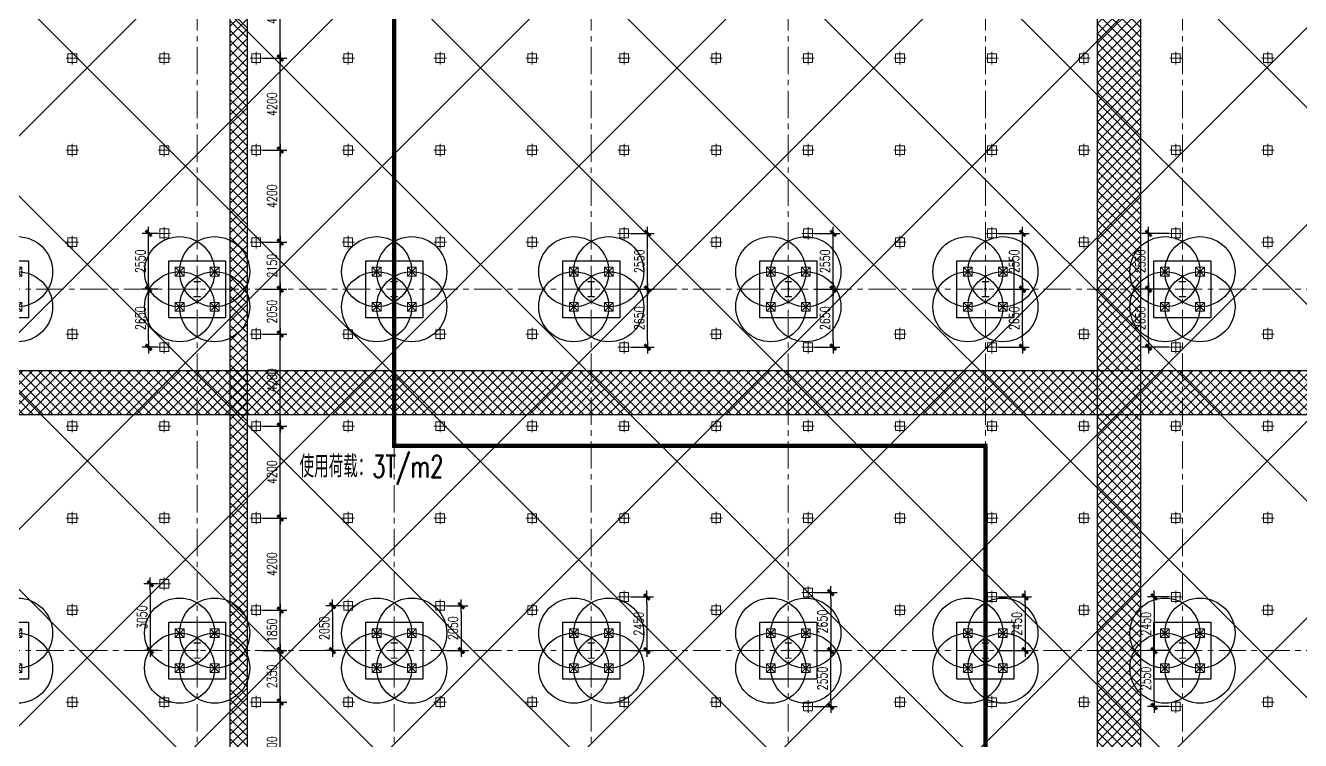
# Model space of a CAD drawing. Extents: x -1201378 to 2367219, y -619313 to 244905.
# Drawn here: x -472597 to -414367, y -35201 to -2558 of the extents above; entities that cross this region are included whole.
import ezdxf
from ezdxf.enums import TextEntityAlignment as Align

# ---------------------------------------------------------------- set-up
doc = ezdxf.new("R2010")
doc.units = 0
doc.header["$LTSCALE"] = 1000
doc.linetypes.add('CENTER', pattern=[2, 1.25, -0.25, 0.25, -0.25])
doc.linetypes.add('DASH', pattern=[0.35, 0.25, -0.1])
doc.layers.get('0').update_dxf_attribs({"linetype": 'CONTINUOUS'})
doc.layers.get('Defpoints').update_dxf_attribs({"linetype": 'CONTINUOUS'})
for name, color, linetype in [('Hatch-一般填充', 252, 'CONTINUOUS'), ('S-DIMZ', 115, 'CONTINUOUS'), ('S-DOTE1', 140, 'CENTER'), ('S-HATCH1-W', 252, 'CONTINUOUS'), ('S-HJD', 97, 'CONTINUOUS'), ('S-SGJ', 21, 'CONTINUOUS')]:
    doc.layers.add(name, color=color, linetype=linetype)
for name, color, linetype, lineweight in [('S-axis', 111, 'CONTINUOUS', 0), ('S-col', 2, 'CONTINUOUS', 0), ('S-dim', 81, 'CONTINUOUS', 0), ('S-dote', 5, 'CENTER', 0), ('S-zhuang', 1, 'CONTINUOUS', 0)]:
    doc.layers.add(name, color=color, linetype=linetype, lineweight=lineweight)
doc.styles.add('SS1', font='tj-romans1.shx', dxfattribs={"width": 0.7, "bigfont": 'tj-hztxt1.shx'})
doc.dimstyles.new('S-150-ARCHI', dxfattribs={"dimscale": 150, "dimtxt": 3, "dimasz": 2, "dimexe": 2, "dimexo": 2, "dimgap": 1, "dimtad": 1, "dimdec": 0, "dimzin": 0, "dimdsep": 46, "dimtxsty": 'SS1', "dimblk1": 'TT', "dimblk2": 'TT', "dimsah": 1, "dimcen": 1, "dimclrd": 256, "dimclre": 256, "dimclrt": 256, "dimadec": 0, "dimazin": 0, "dimtfac": 1, "dimtdec": 0, "dimtix": 1, "dimtmove": 2, "dimatfit": 0, "dimldrblk": 'TT', "dimfxl": 2, "dimtolj": 1, "dimtzin": 0, "dimarcsym": 0})

# ---------------------------------------------------------------- blocks, each defined once
blk = doc.blocks.new('2#轴网')
at = {"layer": 'S-dote'}
for p, q in [((-164758.5, -270787), (-164758.5, -175298.2)), ((-155758.5, -270787), (-155758.5, -175298.2)), ((-146758.5, -270787), (-146758.5, -175298.2)), ((-137758.5, -270787), (-137758.5, -175298.2)), ((-128758.5, -270787), (-128758.5, -175298.2)), ((-119758.5, -270787), (-119758.5, -175298.2)), ((-74854.3, -214598.2), (-251154.3, -214598.2)), ((-74854.3, -231098.2), (-251154.3, -231098.2))]:
    blk.add_line(p, q, dxfattribs=at)
blk = doc.blocks.new('nt66')
at = {"layer": 'S-col'}
blk.add_lwpolyline([(-195790, 766820), (-195490, 766820), (-195490, 766808), (-195636, 766808), (-195636, 766132), (-195490, 766132), (-195490, 766120), (-195790, 766120), (-195790, 766132), (-195644, 766132), (-195644, 766808), (-195790, 766808)], close=True, dxfattribs=at)
blk = doc.blocks.new('33333')
for p in [(-14214, -76900), (-5214, -76900), (3786, -76900), (12786, -76900), (21786, -76900), (30786, -76900), (-14214, -93400), (-5214, -93400), (3786, -93400), (12786, -93400), (21786, -93400), (30786, -93400)]:
    blk.add_blockref('nt66', p)
blk = doc.blocks.new('地坪桩')
at = {"layer": 'S-zhuang'}
for p, q in [((174146, 162514), (174146, 163080)), ((173863, 162797), (174429, 162797))]:
    blk.add_line(p, q, dxfattribs=at)
blk.add_lwpolyline([(173946, 162597), (173946, 162997), (174346, 162997), (174346, 162597)], close=True, dxfattribs=at)
blk = doc.blocks.new('S-ZHUANG-400')
at = {"layer": 'S-zhuang'}
for p, q in [((200, -200), (-200, 200)), ((-200, -200), (200, 200))]:
    blk.add_line(p, q, dxfattribs=at)
blk.add_lwpolyline([(-200, 200), (200, 200), (200, -200), (-200, -200)], close=True, dxfattribs=at)
blk = doc.blocks.new('CT4')
at = {"layer": 'Defpoints'}
for centre in [(-100831, -168442), (-99231, -168442), (-100831, -170042), (-99231, -170042)]:
    blk.add_circle(centre, 1600, dxfattribs=at)
at = {"layer": 'S-DOTE1', "ltscale": 0.25}
for p, q in [((-99971, -169242), (-100091, -169242)), ((-100031, -169182), (-100031, -169302))]:
    blk.add_line(p, q, dxfattribs=at)
at = {"layer": 'S-HATCH1-W'}
blk.add_lwpolyline([(-101331, -170542), (-101331, -167942), (-98731, -167942), (-98731, -170542)], close=True, dxfattribs=at)
at = {"layer": 'S-zhuang', "rotation": 90.00000000000001}
for p in [(-100831, -168442), (-99231, -168442), (-100831, -170042), (-99231, -170042)]:
    blk.add_blockref('S-ZHUANG-400', p, dxfattribs=at)
blk = doc.blocks.new('2#主楼桩')
at = {"layer": 'S-zhuang'}
for p in [(-973727, 154644), (-964727, 154644), (-955727, 154644), (-946727, 154644), (-937727, 154644), (-928727, 154644), (-919727, 154644), (-973727, 138144), (-964727, 138144), (-955727, 138144), (-946727, 138144), (-937727, 138144), (-928727, 138144), (-919727, 138144)]:
    blk.add_blockref('CT4', p, dxfattribs=at)
blk = doc.blocks.new('TT')
blk.add_line((-0.97, 0), (0.97, 0))
at = {"const_width": 0.45}
blk.add_lwpolyline([(-0.44, -0.44), (0.44, 0.44)], dxfattribs=at)
blk = doc.blocks.new('*D3187')
at = {"layer": 'Defpoints', "color": 0, "transparency": 16777216}
for p in [(-462058, -33448), (-460963, -33448), (-462058, -37648)]:
    blk.add_point(p, dxfattribs=at)
at = {"layer": 'S-DIMZ', "lineweight": -2, "transparency": 16777216}
for p, q in [((-461758, -33448), (-460663, -33448)), ((-460963, -37348), (-460963, -33748)), ((-461758, -37648), (-460663, -37648))]:
    blk.add_line(p, q, dxfattribs=at)
at = {"layer": 'S-DIMZ', "lineweight": -2, "transparency": 16777216, "xscale": 300, "yscale": 300, "zscale": 300}
for p, rotation in [((-460963, -33448), 90), ((-460963, -37648), 270)]:
    blk.add_blockref('TT', p, dxfattribs=dict(at, rotation=rotation))
at = {"layer": 'S-DIMZ', "transparency": 16777216, "insert": (-461338, -35548), "char_height": 450, "attachment_point": 5, "rotation": 90, "style": 'SS1'}
blk.add_mtext('\\A1;4200', dxfattribs=at)
blk = doc.blocks.new('*D3188')
at = {"layer": 'Defpoints', "color": 0, "transparency": 16777216}
for p in [(-462058, -31098), (-460963, -31098), (-462058, -33448)]:
    blk.add_point(p, dxfattribs=at)
at = {"layer": 'S-DIMZ', "lineweight": -2, "transparency": 16777216}
for p, q in [((-461758, -31098), (-460663, -31098)), ((-460963, -33148), (-460963, -31398)), ((-461758, -33448), (-460663, -33448))]:
    blk.add_line(p, q, dxfattribs=at)
at = {"layer": 'S-DIMZ', "lineweight": -2, "transparency": 16777216, "xscale": 300, "yscale": 300, "zscale": 300}
for p, rotation in [((-460963, -31098), 90), ((-460963, -33448), 270)]:
    blk.add_blockref('TT', p, dxfattribs=dict(at, rotation=rotation))
at = {"layer": 'S-DIMZ', "transparency": 16777216, "insert": (-461338, -32273), "char_height": 450, "attachment_point": 5, "rotation": 90, "style": 'SS1'}
blk.add_mtext('\\A1;2350', dxfattribs=at)
blk = doc.blocks.new('*D3189')
at = {"layer": 'Defpoints', "color": 0, "transparency": 16777216}
for p in [(-462058, -29248), (-460963, -29248), (-462058, -31098)]:
    blk.add_point(p, dxfattribs=at)
at = {"layer": 'S-DIMZ', "lineweight": -2, "transparency": 16777216}
for p, q in [((-461758, -29248), (-460663, -29248)), ((-460963, -30798), (-460963, -29548)), ((-461758, -31098), (-460663, -31098))]:
    blk.add_line(p, q, dxfattribs=at)
at = {"layer": 'S-DIMZ', "lineweight": -2, "transparency": 16777216, "xscale": 300, "yscale": 300, "zscale": 300}
for p, rotation in [((-460963, -29248), 90), ((-460963, -31098), 270)]:
    blk.add_blockref('TT', p, dxfattribs=dict(at, rotation=rotation))
at = {"layer": 'S-DIMZ', "transparency": 16777216, "insert": (-461338, -30173), "char_height": 450, "attachment_point": 5, "rotation": 90, "style": 'SS1'}
blk.add_mtext('\\A1;1850', dxfattribs=at)
blk = doc.blocks.new('*D3190')
at = {"layer": 'Defpoints', "color": 0, "transparency": 16777216}
for p in [(-462058, -25048), (-460963, -25048), (-462058, -29248)]:
    blk.add_point(p, dxfattribs=at)
at = {"layer": 'S-DIMZ', "lineweight": -2, "transparency": 16777216}
for p, q in [((-461758, -25048), (-460663, -25048)), ((-460963, -28948), (-460963, -25348)), ((-461758, -29248), (-460663, -29248))]:
    blk.add_line(p, q, dxfattribs=at)
at = {"layer": 'S-DIMZ', "lineweight": -2, "transparency": 16777216, "xscale": 300, "yscale": 300, "zscale": 300}
for p, rotation in [((-460963, -25048), 90), ((-460963, -29248), 270)]:
    blk.add_blockref('TT', p, dxfattribs=dict(at, rotation=rotation))
at = {"layer": 'S-DIMZ', "transparency": 16777216, "insert": (-461338, -27148), "char_height": 450, "attachment_point": 5, "rotation": 90, "style": 'SS1'}
blk.add_mtext('\\A1;4200', dxfattribs=at)
blk = doc.blocks.new('*D3191')
at = {"layer": 'Defpoints', "color": 0, "transparency": 16777216}
for p in [(-462058, -20848), (-460963, -20848), (-462058, -25048)]:
    blk.add_point(p, dxfattribs=at)
at = {"layer": 'S-DIMZ', "lineweight": -2, "transparency": 16777216}
for p, q in [((-461758, -20848), (-460663, -20848)), ((-460963, -24748), (-460963, -21148)), ((-461758, -25048), (-460663, -25048))]:
    blk.add_line(p, q, dxfattribs=at)
at = {"layer": 'S-DIMZ', "lineweight": -2, "transparency": 16777216, "xscale": 300, "yscale": 300, "zscale": 300}
for p, rotation in [((-460963, -20848), 90), ((-460963, -25048), 270)]:
    blk.add_blockref('TT', p, dxfattribs=dict(at, rotation=rotation))
at = {"layer": 'S-DIMZ', "transparency": 16777216, "insert": (-461338, -22948), "char_height": 450, "attachment_point": 5, "rotation": 90, "style": 'SS1'}
blk.add_mtext('\\A1;4200', dxfattribs=at)
blk = doc.blocks.new('*D3192')
at = {"layer": 'Defpoints', "color": 0, "transparency": 16777216}
for p in [(-462058, -16648), (-460963, -16648), (-462058, -20848)]:
    blk.add_point(p, dxfattribs=at)
at = {"layer": 'S-DIMZ', "lineweight": -2, "transparency": 16777216}
for p, q in [((-461758, -16648), (-460663, -16648)), ((-460963, -20548), (-460963, -16948)), ((-461758, -20848), (-460663, -20848))]:
    blk.add_line(p, q, dxfattribs=at)
at = {"layer": 'S-DIMZ', "lineweight": -2, "transparency": 16777216, "xscale": 300, "yscale": 300, "zscale": 300}
for p, rotation in [((-460963, -16648), 90), ((-460963, -20848), 270)]:
    blk.add_blockref('TT', p, dxfattribs=dict(at, rotation=rotation))
at = {"layer": 'S-DIMZ', "transparency": 16777216, "insert": (-461338, -18748), "char_height": 450, "attachment_point": 5, "rotation": 90, "style": 'SS1'}
blk.add_mtext('\\A1;4200', dxfattribs=at)
blk = doc.blocks.new('*D3193')
at = {"layer": 'Defpoints', "color": 0, "transparency": 16777216}
for p in [(-462058, -14598), (-460963, -14598), (-462058, -16648)]:
    blk.add_point(p, dxfattribs=at)
at = {"layer": 'S-DIMZ', "lineweight": -2, "transparency": 16777216}
for p, q in [((-461758, -14598), (-460663, -14598)), ((-460963, -16348), (-460963, -14898)), ((-461758, -16648), (-460663, -16648))]:
    blk.add_line(p, q, dxfattribs=at)
at = {"layer": 'S-DIMZ', "lineweight": -2, "transparency": 16777216, "xscale": 300, "yscale": 300, "zscale": 300}
for p, rotation in [((-460963, -14598), 90), ((-460963, -16648), 270)]:
    blk.add_blockref('TT', p, dxfattribs=dict(at, rotation=rotation))
at = {"layer": 'S-DIMZ', "transparency": 16777216, "insert": (-461338, -15623), "char_height": 450, "attachment_point": 5, "rotation": 90, "style": 'SS1'}
blk.add_mtext('\\A1;2050', dxfattribs=at)
blk = doc.blocks.new('*D3194')
at = {"layer": 'Defpoints', "color": 0, "transparency": 16777216}
for p in [(-462058, -12448), (-460963, -12448), (-462058, -14598)]:
    blk.add_point(p, dxfattribs=at)
at = {"layer": 'S-DIMZ', "lineweight": -2, "transparency": 16777216}
for p, q in [((-461758, -12448), (-460663, -12448)), ((-460963, -14298), (-460963, -12748)), ((-461758, -14598), (-460663, -14598))]:
    blk.add_line(p, q, dxfattribs=at)
at = {"layer": 'S-DIMZ', "lineweight": -2, "transparency": 16777216, "xscale": 300, "yscale": 300, "zscale": 300}
for p, rotation in [((-460963, -12448), 90), ((-460963, -14598), 270)]:
    blk.add_blockref('TT', p, dxfattribs=dict(at, rotation=rotation))
at = {"layer": 'S-DIMZ', "transparency": 16777216, "insert": (-461338, -13523), "char_height": 450, "attachment_point": 5, "rotation": 90, "style": 'SS1'}
blk.add_mtext('\\A1;2150', dxfattribs=at)
blk = doc.blocks.new('*D3195')
at = {"layer": 'Defpoints', "color": 0, "transparency": 16777216}
for p in [(-462058, -8248), (-460963, -8248), (-462058, -12448)]:
    blk.add_point(p, dxfattribs=at)
at = {"layer": 'S-DIMZ', "lineweight": -2, "transparency": 16777216}
for p, q in [((-461758, -8248), (-460663, -8248)), ((-460963, -12148), (-460963, -8548)), ((-461758, -12448), (-460663, -12448))]:
    blk.add_line(p, q, dxfattribs=at)
at = {"layer": 'S-DIMZ', "lineweight": -2, "transparency": 16777216, "xscale": 300, "yscale": 300, "zscale": 300}
for p, rotation in [((-460963, -8248), 90), ((-460963, -12448), 270)]:
    blk.add_blockref('TT', p, dxfattribs=dict(at, rotation=rotation))
at = {"layer": 'S-DIMZ', "transparency": 16777216, "insert": (-461338, -10348), "char_height": 450, "attachment_point": 5, "rotation": 90, "style": 'SS1'}
blk.add_mtext('\\A1;4200', dxfattribs=at)
blk = doc.blocks.new('*D3196')
at = {"layer": 'Defpoints', "color": 0, "transparency": 16777216}
for p in [(-462058, -4048), (-460963, -4048), (-462058, -8248)]:
    blk.add_point(p, dxfattribs=at)
at = {"layer": 'S-DIMZ', "lineweight": -2, "transparency": 16777216}
for p, q in [((-461758, -4048), (-460663, -4048)), ((-460963, -7948), (-460963, -4348)), ((-461758, -8248), (-460663, -8248))]:
    blk.add_line(p, q, dxfattribs=at)
at = {"layer": 'S-DIMZ', "lineweight": -2, "transparency": 16777216, "xscale": 300, "yscale": 300, "zscale": 300}
for p, rotation in [((-460963, -4048), 90), ((-460963, -8248), 270)]:
    blk.add_blockref('TT', p, dxfattribs=dict(at, rotation=rotation))
at = {"layer": 'S-DIMZ', "transparency": 16777216, "insert": (-461338, -6148), "char_height": 450, "attachment_point": 5, "rotation": 90, "style": 'SS1'}
blk.add_mtext('\\A1;4200', dxfattribs=at)
blk = doc.blocks.new('*D3197')
at = {"layer": 'Defpoints', "color": 0, "transparency": 16777216}
for p in [(-462058, 152), (-460963, 152), (-462058, -4048)]:
    blk.add_point(p, dxfattribs=at)
at = {"layer": 'S-DIMZ', "lineweight": -2, "transparency": 16777216}
for p, q in [((-461758, 152), (-460663, 152)), ((-460963, -3748), (-460963, -148)), ((-461758, -4048), (-460663, -4048))]:
    blk.add_line(p, q, dxfattribs=at)
at = {"layer": 'S-DIMZ', "lineweight": -2, "transparency": 16777216, "xscale": 300, "yscale": 300, "zscale": 300}
for p, rotation in [((-460963, 152), 90), ((-460963, -4048), 270)]:
    blk.add_blockref('TT', p, dxfattribs=dict(at, rotation=rotation))
at = {"layer": 'S-DIMZ', "transparency": 16777216, "insert": (-461338, -1948), "char_height": 450, "attachment_point": 5, "rotation": 90, "style": 'SS1'}
blk.add_mtext('\\A1;4200', dxfattribs=at)
blk = doc.blocks.new('*D3225')
at = {"layer": 'Defpoints', "color": 0, "transparency": 16777216}
for p in [(-436858, -31098), (-435824, -31098), (-436858, -33648)]:
    blk.add_point(p, dxfattribs=at)
at = {"layer": 'S-DIMZ', "lineweight": -2, "transparency": 16777216}
for p, q in [((-436558, -31098), (-435524, -31098)), ((-435824, -33348), (-435824, -31398)), ((-436558, -33648), (-435524, -33648))]:
    blk.add_line(p, q, dxfattribs=at)
at = {"layer": 'S-DIMZ', "lineweight": -2, "transparency": 16777216, "xscale": 300, "yscale": 300, "zscale": 300}
for p, rotation in [((-435824, -31098), 90), ((-435824, -33648), 270)]:
    blk.add_blockref('TT', p, dxfattribs=dict(at, rotation=rotation))
at = {"layer": 'S-DIMZ', "transparency": 16777216, "insert": (-436199, -32373), "char_height": 450, "attachment_point": 5, "rotation": 90, "style": 'SS1'}
blk.add_mtext('\\A1;2550', dxfattribs=at)
blk = doc.blocks.new('*D3226')
at = {"layer": 'Defpoints', "color": 0, "transparency": 16777216}
for p in [(-421053, -31098), (-420058, -31098), (-420058, -33648)]:
    blk.add_point(p, dxfattribs=at)
at = {"layer": 'S-DIMZ', "lineweight": -2, "transparency": 16777216}
for p, q in [((-420358, -31098), (-421353, -31098)), ((-421053, -33348), (-421053, -31398)), ((-420358, -33648), (-421353, -33648))]:
    blk.add_line(p, q, dxfattribs=at)
at = {"layer": 'S-DIMZ', "lineweight": -2, "transparency": 16777216, "xscale": 300, "yscale": 300, "zscale": 300}
for p, rotation in [((-421053, -31098), 90), ((-421053, -33648), 270)]:
    blk.add_blockref('TT', p, dxfattribs=dict(at, rotation=rotation))
at = {"layer": 'S-DIMZ', "transparency": 16777216, "insert": (-421428, -32373), "char_height": 450, "attachment_point": 5, "rotation": 90, "style": 'SS1'}
blk.add_mtext('\\A1;2550', dxfattribs=at)
blk = doc.blocks.new('*D3240')
at = {"layer": 'Defpoints', "color": 0, "transparency": 16777216}
for p in [(-466258, -28048), (-466897, -31098), (-466258, -31098)]:
    blk.add_point(p, dxfattribs=at)
at = {"layer": 'S-DIMZ', "lineweight": -2, "transparency": 16777216}
for p, q in [((-466558, -28048), (-467197, -28048)), ((-466897, -28348), (-466897, -30798)), ((-466558, -31098), (-467197, -31098))]:
    blk.add_line(p, q, dxfattribs=at)
at = {"layer": 'S-DIMZ', "lineweight": -2, "transparency": 16777216, "xscale": 300, "yscale": 300, "zscale": 300}
for p, rotation in [((-466897, -28048), 90), ((-466897, -31098), 270)]:
    blk.add_blockref('TT', p, dxfattribs=dict(at, rotation=rotation))
at = {"layer": 'S-DIMZ', "transparency": 16777216, "insert": (-467272, -29573), "char_height": 450, "attachment_point": 5, "rotation": 90, "style": 'SS1'}
blk.add_mtext('\\A1;3050', dxfattribs=at)
blk = doc.blocks.new('*D3241')
at = {"layer": 'Defpoints', "color": 0, "transparency": 16777216}
for p in [(-457858, -29048), (-458577, -31098), (-457858, -31098)]:
    blk.add_point(p, dxfattribs=at)
at = {"layer": 'S-DIMZ', "lineweight": -2, "transparency": 16777216}
for p, q in [((-458158, -29048), (-458877, -29048)), ((-458577, -29348), (-458577, -30798)), ((-458158, -31098), (-458877, -31098))]:
    blk.add_line(p, q, dxfattribs=at)
at = {"layer": 'S-DIMZ', "lineweight": -2, "transparency": 16777216, "xscale": 300, "yscale": 300, "zscale": 300}
for p, rotation in [((-458577, -29048), 90), ((-458577, -31098), 270)]:
    blk.add_blockref('TT', p, dxfattribs=dict(at, rotation=rotation))
at = {"layer": 'S-DIMZ', "transparency": 16777216, "insert": (-458952, -30073), "char_height": 450, "attachment_point": 5, "rotation": 90, "style": 'SS1'}
blk.add_mtext('\\A1;2050', dxfattribs=at)
blk = doc.blocks.new('*D3242')
at = {"layer": 'Defpoints', "color": 0, "transparency": 16777216}
for p in [(-453658, -29048), (-453658, -31098), (-452698, -31098)]:
    blk.add_point(p, dxfattribs=at)
at = {"layer": 'S-DIMZ', "lineweight": -2, "transparency": 16777216}
for p, q in [((-453358, -29048), (-452398, -29048)), ((-452698, -29348), (-452698, -30798)), ((-453358, -31098), (-452398, -31098))]:
    blk.add_line(p, q, dxfattribs=at)
at = {"layer": 'S-DIMZ', "lineweight": -2, "transparency": 16777216, "xscale": 300, "yscale": 300, "zscale": 300}
for p, rotation in [((-452698, -29048), 90), ((-452698, -31098), 270)]:
    blk.add_blockref('TT', p, dxfattribs=dict(at, rotation=rotation))
at = {"layer": 'S-DIMZ', "transparency": 16777216, "insert": (-453073, -30073), "char_height": 450, "attachment_point": 5, "rotation": 90, "style": 'SS1'}
blk.add_mtext('\\A1;2050', dxfattribs=at)
blk = doc.blocks.new('*D3243')
at = {"layer": 'Defpoints', "color": 0, "transparency": 16777216}
for p in [(-445258, -28648), (-445258, -31098), (-444219, -31098)]:
    blk.add_point(p, dxfattribs=at)
at = {"layer": 'S-DIMZ', "lineweight": -2, "transparency": 16777216}
for p, q in [((-444958, -28648), (-443919, -28648)), ((-444219, -28948), (-444219, -30798)), ((-444958, -31098), (-443919, -31098))]:
    blk.add_line(p, q, dxfattribs=at)
at = {"layer": 'S-DIMZ', "lineweight": -2, "transparency": 16777216, "xscale": 300, "yscale": 300, "zscale": 300}
for p, rotation in [((-444219, -28648), 90), ((-444219, -31098), 270)]:
    blk.add_blockref('TT', p, dxfattribs=dict(at, rotation=rotation))
at = {"layer": 'S-DIMZ', "transparency": 16777216, "insert": (-444594, -29873), "char_height": 450, "attachment_point": 5, "rotation": 90, "style": 'SS1'}
blk.add_mtext('\\A1;2450', dxfattribs=at)
blk = doc.blocks.new('*D3244')
at = {"layer": 'Defpoints', "color": 0, "transparency": 16777216}
for p in [(-436858, -28448), (-436858, -31098), (-435824, -31098)]:
    blk.add_point(p, dxfattribs=at)
at = {"layer": 'S-DIMZ', "lineweight": -2, "transparency": 16777216}
for p, q in [((-436558, -28448), (-435524, -28448)), ((-435824, -28748), (-435824, -30798)), ((-436558, -31098), (-435524, -31098))]:
    blk.add_line(p, q, dxfattribs=at)
at = {"layer": 'S-DIMZ', "lineweight": -2, "transparency": 16777216, "xscale": 300, "yscale": 300, "zscale": 300}
for p, rotation in [((-435824, -28448), 90), ((-435824, -31098), 270)]:
    blk.add_blockref('TT', p, dxfattribs=dict(at, rotation=rotation))
at = {"layer": 'S-DIMZ', "transparency": 16777216, "insert": (-436199, -29773), "char_height": 450, "attachment_point": 5, "rotation": 90, "style": 'SS1'}
blk.add_mtext('\\A1;2650', dxfattribs=at)
blk = doc.blocks.new('*D3245')
at = {"layer": 'Defpoints', "color": 0, "transparency": 16777216}
for p in [(-428458, -28648), (-428458, -31098), (-426946, -31098)]:
    blk.add_point(p, dxfattribs=at)
at = {"layer": 'S-DIMZ', "lineweight": -2, "transparency": 16777216}
for p, q in [((-428158, -28648), (-426646, -28648)), ((-426946, -28948), (-426946, -30798)), ((-428158, -31098), (-426646, -31098))]:
    blk.add_line(p, q, dxfattribs=at)
at = {"layer": 'S-DIMZ', "lineweight": -2, "transparency": 16777216, "xscale": 300, "yscale": 300, "zscale": 300}
for p, rotation in [((-426946, -28648), 90), ((-426946, -31098), 270)]:
    blk.add_blockref('TT', p, dxfattribs=dict(at, rotation=rotation))
at = {"layer": 'S-DIMZ', "transparency": 16777216, "insert": (-427321, -29873), "char_height": 450, "attachment_point": 5, "rotation": 90, "style": 'SS1'}
blk.add_mtext('\\A1;2450', dxfattribs=at)
blk = doc.blocks.new('*D3246')
at = {"layer": 'Defpoints', "color": 0, "transparency": 16777216}
for p in [(-420058, -28648), (-421053, -31098), (-420058, -31098)]:
    blk.add_point(p, dxfattribs=at)
at = {"layer": 'S-DIMZ', "lineweight": -2, "transparency": 16777216}
for p, q in [((-420358, -28648), (-421353, -28648)), ((-421053, -28948), (-421053, -30798)), ((-420358, -31098), (-421353, -31098))]:
    blk.add_line(p, q, dxfattribs=at)
at = {"layer": 'S-DIMZ', "lineweight": -2, "transparency": 16777216, "xscale": 300, "yscale": 300, "zscale": 300}
for p, rotation in [((-421053, -28648), 90), ((-421053, -31098), 270)]:
    blk.add_blockref('TT', p, dxfattribs=dict(at, rotation=rotation))
at = {"layer": 'S-DIMZ', "transparency": 16777216, "insert": (-421428, -29873), "char_height": 450, "attachment_point": 5, "rotation": 90, "style": 'SS1'}
blk.add_mtext('\\A1;2450', dxfattribs=at)
blk = doc.blocks.new('*D3258')
at = {"layer": 'Defpoints', "color": 0, "transparency": 16777216}
for p in [(-466973, -14598), (-466258, -14598), (-466258, -17248)]:
    blk.add_point(p, dxfattribs=at)
at = {"layer": 'S-DIMZ', "lineweight": -2, "transparency": 16777216}
for p, q in [((-466558, -14598), (-467273, -14598)), ((-466973, -16948), (-466973, -14898)), ((-466558, -17248), (-467273, -17248))]:
    blk.add_line(p, q, dxfattribs=at)
at = {"layer": 'S-DIMZ', "lineweight": -2, "transparency": 16777216, "xscale": 300, "yscale": 300, "zscale": 300}
for p, rotation in [((-466973, -14598), 90), ((-466973, -17248), 270)]:
    blk.add_blockref('TT', p, dxfattribs=dict(at, rotation=rotation))
at = {"layer": 'S-DIMZ', "transparency": 16777216, "insert": (-467348, -15923), "char_height": 450, "attachment_point": 5, "rotation": 90, "style": 'SS1'}
blk.add_mtext('\\A1;2650', dxfattribs=at)
blk = doc.blocks.new('*D3259')
at = {"layer": 'Defpoints', "color": 0, "transparency": 16777216}
for p in [(-466973, -12048), (-466258, -12048), (-466258, -14598)]:
    blk.add_point(p, dxfattribs=at)
at = {"layer": 'S-DIMZ', "lineweight": -2, "transparency": 16777216}
for p, q in [((-466558, -12048), (-467273, -12048)), ((-466973, -14298), (-466973, -12348)), ((-466558, -14598), (-467273, -14598))]:
    blk.add_line(p, q, dxfattribs=at)
at = {"layer": 'S-DIMZ', "lineweight": -2, "transparency": 16777216, "xscale": 300, "yscale": 300, "zscale": 300}
for p, rotation in [((-466973, -12048), 90), ((-466973, -14598), 270)]:
    blk.add_blockref('TT', p, dxfattribs=dict(at, rotation=rotation))
at = {"layer": 'S-DIMZ', "transparency": 16777216, "insert": (-467348, -13323), "char_height": 450, "attachment_point": 5, "rotation": 90, "style": 'SS1'}
blk.add_mtext('\\A1;2550', dxfattribs=at)
blk = doc.blocks.new('*D3260')
at = {"layer": 'Defpoints', "color": 0, "transparency": 16777216}
for p in [(-445258, -14598), (-444191, -14598), (-445258, -17248)]:
    blk.add_point(p, dxfattribs=at)
at = {"layer": 'S-DIMZ', "lineweight": -2, "transparency": 16777216}
for p, q in [((-444958, -14598), (-443891, -14598)), ((-444191, -16948), (-444191, -14898)), ((-444958, -17248), (-443891, -17248))]:
    blk.add_line(p, q, dxfattribs=at)
at = {"layer": 'S-DIMZ', "lineweight": -2, "transparency": 16777216, "xscale": 300, "yscale": 300, "zscale": 300}
for p, rotation in [((-444191, -14598), 90), ((-444191, -17248), 270)]:
    blk.add_blockref('TT', p, dxfattribs=dict(at, rotation=rotation))
at = {"layer": 'S-DIMZ', "transparency": 16777216, "insert": (-444566, -15923), "char_height": 450, "attachment_point": 5, "rotation": 90, "style": 'SS1'}
blk.add_mtext('\\A1;2650', dxfattribs=at)
blk = doc.blocks.new('*D3261')
at = {"layer": 'Defpoints', "color": 0, "transparency": 16777216}
for p in [(-445258, -12048), (-444191, -12048), (-445258, -14598)]:
    blk.add_point(p, dxfattribs=at)
at = {"layer": 'S-DIMZ', "lineweight": -2, "transparency": 16777216}
for p, q in [((-444958, -12048), (-443891, -12048)), ((-444191, -14298), (-444191, -12348)), ((-444958, -14598), (-443891, -14598))]:
    blk.add_line(p, q, dxfattribs=at)
at = {"layer": 'S-DIMZ', "lineweight": -2, "transparency": 16777216, "xscale": 300, "yscale": 300, "zscale": 300}
for p, rotation in [((-444191, -12048), 90), ((-444191, -14598), 270)]:
    blk.add_blockref('TT', p, dxfattribs=dict(at, rotation=rotation))
at = {"layer": 'S-DIMZ', "transparency": 16777216, "insert": (-444566, -13323), "char_height": 450, "attachment_point": 5, "rotation": 90, "style": 'SS1'}
blk.add_mtext('\\A1;2550', dxfattribs=at)
blk = doc.blocks.new('*D3262')
at = {"layer": 'Defpoints', "color": 0, "transparency": 16777216}
for p in [(-436858, -14598), (-435710, -14598), (-436858, -17248)]:
    blk.add_point(p, dxfattribs=at)
at = {"layer": 'S-DIMZ', "lineweight": -2, "transparency": 16777216}
for p, q in [((-436558, -14598), (-435410, -14598)), ((-435710, -16948), (-435710, -14898)), ((-436558, -17248), (-435410, -17248))]:
    blk.add_line(p, q, dxfattribs=at)
at = {"layer": 'S-DIMZ', "lineweight": -2, "transparency": 16777216, "xscale": 300, "yscale": 300, "zscale": 300}
for p, rotation in [((-435710, -14598), 90), ((-435710, -17248), 270)]:
    blk.add_blockref('TT', p, dxfattribs=dict(at, rotation=rotation))
at = {"layer": 'S-DIMZ', "transparency": 16777216, "insert": (-436085, -15923), "char_height": 450, "attachment_point": 5, "rotation": 90, "style": 'SS1'}
blk.add_mtext('\\A1;2650', dxfattribs=at)
blk = doc.blocks.new('*D3263')
at = {"layer": 'Defpoints', "color": 0, "transparency": 16777216}
for p in [(-436858, -12048), (-435710, -12048), (-436858, -14598)]:
    blk.add_point(p, dxfattribs=at)
at = {"layer": 'S-DIMZ', "lineweight": -2, "transparency": 16777216}
for p, q in [((-436558, -12048), (-435410, -12048)), ((-435710, -14298), (-435710, -12348)), ((-436558, -14598), (-435410, -14598))]:
    blk.add_line(p, q, dxfattribs=at)
at = {"layer": 'S-DIMZ', "lineweight": -2, "transparency": 16777216, "xscale": 300, "yscale": 300, "zscale": 300}
for p, rotation in [((-435710, -12048), 90), ((-435710, -14598), 270)]:
    blk.add_blockref('TT', p, dxfattribs=dict(at, rotation=rotation))
at = {"layer": 'S-DIMZ', "transparency": 16777216, "insert": (-436085, -13323), "char_height": 450, "attachment_point": 5, "rotation": 90, "style": 'SS1'}
blk.add_mtext('\\A1;2550', dxfattribs=at)
blk = doc.blocks.new('*D3264')
at = {"layer": 'Defpoints', "color": 0, "transparency": 16777216}
for p in [(-428458, -14598), (-427065, -14598), (-428458, -17248)]:
    blk.add_point(p, dxfattribs=at)
at = {"layer": 'S-DIMZ', "lineweight": -2, "transparency": 16777216}
for p, q in [((-428158, -14598), (-426765, -14598)), ((-427065, -16948), (-427065, -14898)), ((-428158, -17248), (-426765, -17248))]:
    blk.add_line(p, q, dxfattribs=at)
at = {"layer": 'S-DIMZ', "lineweight": -2, "transparency": 16777216, "xscale": 300, "yscale": 300, "zscale": 300}
for p, rotation in [((-427065, -14598), 90), ((-427065, -17248), 270)]:
    blk.add_blockref('TT', p, dxfattribs=dict(at, rotation=rotation))
at = {"layer": 'S-DIMZ', "transparency": 16777216, "insert": (-427440, -15923), "char_height": 450, "attachment_point": 5, "rotation": 90, "style": 'SS1'}
blk.add_mtext('\\A1;2650', dxfattribs=at)
blk = doc.blocks.new('*D3265')
at = {"layer": 'Defpoints', "color": 0, "transparency": 16777216}
for p in [(-428458, -12048), (-427065, -12048), (-428458, -14598)]:
    blk.add_point(p, dxfattribs=at)
at = {"layer": 'S-DIMZ', "lineweight": -2, "transparency": 16777216}
for p, q in [((-428158, -12048), (-426765, -12048)), ((-427065, -14298), (-427065, -12348)), ((-428158, -14598), (-426765, -14598))]:
    blk.add_line(p, q, dxfattribs=at)
at = {"layer": 'S-DIMZ', "lineweight": -2, "transparency": 16777216, "xscale": 300, "yscale": 300, "zscale": 300}
for p, rotation in [((-427065, -12048), 90), ((-427065, -14598), 270)]:
    blk.add_blockref('TT', p, dxfattribs=dict(at, rotation=rotation))
at = {"layer": 'S-DIMZ', "transparency": 16777216, "insert": (-427440, -13323), "char_height": 450, "attachment_point": 5, "rotation": 90, "style": 'SS1'}
blk.add_mtext('\\A1;2550', dxfattribs=at)
blk = doc.blocks.new('*D3266')
at = {"layer": 'Defpoints', "color": 0, "transparency": 16777216}
for p in [(-421306, -14598), (-420058, -14598), (-420058, -17248)]:
    blk.add_point(p, dxfattribs=at)
at = {"layer": 'S-DIMZ', "lineweight": -2, "transparency": 16777216}
for p, q in [((-420358, -14598), (-421606, -14598)), ((-421306, -16948), (-421306, -14898)), ((-420358, -17248), (-421606, -17248))]:
    blk.add_line(p, q, dxfattribs=at)
at = {"layer": 'S-DIMZ', "lineweight": -2, "transparency": 16777216, "xscale": 300, "yscale": 300, "zscale": 300}
for p, rotation in [((-421306, -14598), 90), ((-421306, -17248), 270)]:
    blk.add_blockref('TT', p, dxfattribs=dict(at, rotation=rotation))
at = {"layer": 'S-DIMZ', "transparency": 16777216, "insert": (-421681, -15923), "char_height": 450, "attachment_point": 5, "rotation": 90, "style": 'SS1'}
blk.add_mtext('\\A1;2650', dxfattribs=at)
blk = doc.blocks.new('*D3267')
at = {"layer": 'Defpoints', "color": 0, "transparency": 16777216}
for p in [(-421306, -12048), (-420058, -12048), (-420058, -14598)]:
    blk.add_point(p, dxfattribs=at)
at = {"layer": 'S-DIMZ', "lineweight": -2, "transparency": 16777216}
for p, q in [((-420358, -12048), (-421606, -12048)), ((-421306, -14298), (-421306, -12348)), ((-420358, -14598), (-421606, -14598))]:
    blk.add_line(p, q, dxfattribs=at)
at = {"layer": 'S-DIMZ', "lineweight": -2, "transparency": 16777216, "xscale": 300, "yscale": 300, "zscale": 300}
for p, rotation in [((-421306, -12048), 90), ((-421306, -14598), 270)]:
    blk.add_blockref('TT', p, dxfattribs=dict(at, rotation=rotation))
at = {"layer": 'S-DIMZ', "transparency": 16777216, "insert": (-421681, -13323), "char_height": 450, "attachment_point": 5, "rotation": 90, "style": 'SS1'}
blk.add_mtext('\\A1;2550', dxfattribs=at)

msp = doc.modelspace()

# ---------------------------------------------------------------- hatches: boundary and pattern name
at = {"layer": 'Hatch-一般填充'}
h = msp.add_hatch(dxfattribs=at)
h.set_pattern_fill('ANSI37', color=256, scale=2000)
h.set_pattern_definition([(45, (-600000, 0), (-4490.13, 4490.13), []), (135, (-600000, 0), (-4490.13, -4490.13), [])])
edge = h.paths.add_edge_path()
edge.add_line((-509758.5, 18401.8), (-509758.5, -64098.2))
edge.add_line((-509758.5, -64098.2), (-410758.5, -64098.2))
edge.add_line((-410758.5, -64098.2), (-410758.5, 18401.8))
edge.add_line((-410758.5, 18401.8), (-509758.5, 18401.8))
at = {"layer": 'S-HJD'}
h = msp.add_hatch(dxfattribs=at)
h.set_pattern_fill('ANSI37', color=256, scale=100, angle=-180)
h.set_pattern_definition([(225, (249240.68, 12574.5), (224.5064, -224.5064), []), (315, (249240.68, 12574.5), (224.5064, 224.5064), [])])
h.paths.add_polyline_path([(-463258.5, -64098.2), (-462458.5, -64098.2), (-462458.5, 18401.8), (-463258.5, 18401.8)])
h = msp.add_hatch(dxfattribs=at)
h.set_pattern_fill('ANSI37', color=256, scale=100, angle=-180)
h.paths.add_polyline_path([(-423658.5, -64098.2), (-421658.5, -64098.2), (-421658.5, 18401.8), (-423658.5, 18401.8)])
h = msp.add_hatch(dxfattribs=at)
h.set_pattern_fill('ANSI37', color=256, scale=100, angle=-180)
h.paths.add_polyline_path([(-511758.5, -18323.2), (-511758.5, -19923.2), (-531127, -19923.2), (-531772.4, -21923.2), (-509758.5, -21923.2), (-509758.5, -20323.2), (-383758.5, -20323.2), (-383758.5, -18323.2)])

# ---------------------------------------------------------------- linework, layer by layer
for points in [[(-463258.5, -64098.2), (-462458.5, -64098.2), (-462458.5, 18401.8), (-463258.5, 18401.8)], [(-423658.5, -64098.2), (-421658.5, -64098.2), (-421658.5, 18401.8), (-423658.5, 18401.8)]]:
    msp.add_lwpolyline(points, close=True, dxfattribs=at)
msp.add_lwpolyline([(-511758.5, -18323.2), (-511758.5, -19923.2), (-531127, -19923.2), (-531772.4, -21923.2), (-509758.5, -21923.2), (-509758.5, -20323.2), (-383758.5, -20323.2), (-383758.5, -18323.2), (-511758.5, -18323.2)], dxfattribs=at)
at = {"layer": 'S-SGJ', "linetype": 'DASH', "ltscale": 10, "const_width": 200}
msp.add_lwpolyline([(-455758.5, 20249.3), (-455758.5, -21751), (-428758.5, -21751), (-428758.5, -40102.3), (-392758.5, -40102.3), (-392762.5, -64221), (-378163.8, -64221), (-378163.8, 22125.8), (-455758.5, 20249.3)], dxfattribs=at)

# ---------------------------------------------------------------- block references
at = {"layer": 'S-axis'}
msp.add_blockref('2#轴网', (-300000, 200000), dxfattribs=at)
at = {"layer": 'S-col'}
for name, p in [('2#主楼桩', (600000, 0)), ('33333', (-254904.3, -704168.2))]:
    msp.add_blockref(name, p, dxfattribs=at)
at = {"layer": 'S-zhuang'}
for p in [(-644604.4, -166845.2), (-640404.4, -166845.2), (-636204.4, -166845.2), (-632004.4, -166845.2), (-627804.4, -166845.2), (-623604.4, -166845.2), (-619404.4, -166845.2), (-615204.4, -166845.2), (-611004.4, -166845.2), (-606804.4, -166845.2), (-602604.4, -166845.2), (-598404.4, -166845.2), (-594204.4, -166845.2), (-590004.4, -166845.2), (-644604.4, -171045.2), (-640404.4, -171045.2), (-636204.4, -171045.2), (-632004.4, -171045.2), (-627804.4, -171045.2), (-623604.4, -171045.2), (-619404.4, -171045.2), (-615204.4, -171045.2), (-611004.4, -171045.2), (-606804.4, -171045.2), (-602604.4, -171045.2), (-598404.4, -171045.2), (-594204.4, -171045.2), (-590004.4, -171045.2), (-644604.4, -175245.2), (-640404.4, -174845.2), (-636204.4, -175245.2), (-632004.4, -175245.2), (-627804.4, -175245.2), (-623604.4, -175245.2), (-619404.4, -174845.2), (-615204.4, -175245.2), (-611004.4, -174845.2), (-606804.4, -175245.2), (-602604.4, -174845.2), (-598404.4, -175245.2), (-594204.4, -174845.2), (-590004.4, -175245.2), (-644604.4, -179445.2), (-636204.4, -179445.2), (-632004.4, -179445.2), (-627804.4, -179445.2), (-623604.4, -179445.2), (-615204.4, -179445.2), (-606804.4, -179445.2), (-598404.4, -179445.2), (-590004.4, -179445.2), (-640404.4, -180045.2), (-619404.4, -180045.2), (-611004.4, -180045.2), (-602604.4, -180045.2), (-594204.4, -180045.2), (-644604.4, -183645.2), (-640404.4, -183645.2), (-636204.4, -183645.2), (-632004.4, -183645.2), (-627804.4, -183645.2), (-623604.4, -183645.2), (-619404.4, -183645.2), (-615204.4, -183645.2), (-611004.4, -183645.2), (-606804.4, -183645.2), (-602604.4, -183645.2), (-598404.4, -183645.2), (-594204.4, -183645.2), (-590004.4, -183645.2), (-644604.4, -187845.2), (-640404.4, -187845.2), (-636204.4, -187845.2), (-632004.4, -187845.2), (-627804.4, -187845.2), (-623604.4, -187845.2), (-619404.4, -187845.2), (-615204.4, -187845.2), (-611004.4, -187845.2), (-606804.4, -187845.2), (-602604.4, -187845.2), (-598404.4, -187845.2), (-594204.4, -187845.2), (-590004.4, -187845.2), (-640404.4, -190845.2), (-619404.4, -191445.2), (-611004.4, -191245.2), (-602604.4, -191445.2), (-594204.4, -191445.2), (-644604.4, -192045.2), (-636204.4, -192045.2), (-632004.4, -191845.2), (-627804.4, -191845.2), (-623604.4, -192045.2), (-615204.4, -192045.2), (-606804.4, -192045.2), (-598404.4, -192045.2), (-590004.4, -192045.2), (-644604.4, -196245.2), (-640404.4, -196245.2), (-636204.4, -196245.2), (-632004.4, -196245.2), (-627804.4, -196245.2), (-623604.4, -196245.2), (-619404.4, -196245.2), (-615204.4, -196245.2), (-606804.4, -196245.2), (-602604.4, -196245.2), (-598404.4, -196245.2), (-590004.4, -196245.2), (-611004.4, -196445.2), (-594204.4, -196445.2)]:
    msp.add_blockref('地坪桩', p, dxfattribs=at)

# ---------------------------------------------------------------- texts
at = {"layer": 'S-dim', "style": 'SS1', "width": 0.7}
msp.add_text('使用荷载：3T/m2', height=1000, dxfattribs=at).set_placement((-453515.9, -23190.1), align=Align.RIGHT)

# ---------------------------------------------------------------- dimensions: what is measured, and where the dimension line sits
at = {"layer": 'S-DIMZ'}
for base, p1, p2, picture, middle in [((-460963.3, 151.8), (-462058.5, -4048.2), (-462058.5, 151.8), '*D3197', (-461338.3, -1948.2)), ((-460963.3, -4048.2), (-462058.5, -8248.2), (-462058.5, -4048.2), '*D3196', (-461338.3, -6148.2)), ((-460963.3, -8248.2), (-462058.5, -12448.2), (-462058.5, -8248.2), '*D3195', (-461338.3, -10348.2)), ((-466973.2, -12048.2), (-466258.5, -14598.2), (-466258.5, -12048.2), '*D3259', (-467348.2, -13323.2)), ((-460963.3, -12448.2), (-462058.5, -14598.2), (-462058.5, -12448.2), '*D3194', (-461338.3, -13523.2)), ((-444191.2, -12048.2), (-445258.5, -14598.2), (-445258.5, -12048.2), '*D3261', (-444566.2, -13323.2)), ((-435710.2, -12048.2), (-436858.5, -14598.2), (-436858.5, -12048.2), '*D3263', (-436085.2, -13323.2)), ((-427064.6, -12048.2), (-428458.5, -14598.2), (-428458.5, -12048.2), '*D3265', (-427439.6, -13323.2)), ((-421306.5, -12048.2), (-420058.5, -14598.2), (-420058.5, -12048.2), '*D3267', (-421681.5, -13323.2)), ((-466973.2, -14598.2), (-466258.5, -17248.2), (-466258.5, -14598.2), '*D3258', (-467348.2, -15923.2)), ((-460963.3, -14598.2), (-462058.5, -16648.2), (-462058.5, -14598.2), '*D3193', (-461338.3, -15623.2)), ((-444191.2, -14598.2), (-445258.5, -17248.2), (-445258.5, -14598.2), '*D3260', (-444566.2, -15923.2)), ((-435710.2, -14598.2), (-436858.5, -17248.2), (-436858.5, -14598.2), '*D3262', (-436085.2, -15923.2)), ((-427064.6, -14598.2), (-428458.5, -17248.2), (-428458.5, -14598.2), '*D3264', (-427439.6, -15923.2)), ((-421306.5, -14598.2), (-420058.5, -17248.2), (-420058.5, -14598.2), '*D3266', (-421681.5, -15923.2)), ((-460963.3, -16648.2), (-462058.5, -20848.2), (-462058.5, -16648.2), '*D3192', (-461338.3, -18748.2)), ((-460963.3, -20848.2), (-462058.5, -25048.2), (-462058.5, -20848.2), '*D3191', (-461338.3, -22948.2)), ((-460963.3, -25048.2), (-462058.5, -29248.2), (-462058.5, -25048.2), '*D3190', (-461338.3, -27148.2)), ((-466897.5, -31098.2), (-466258.5, -28048.2), (-466258.5, -31098.2), '*D3240', (-467272.5, -29573.2)), ((-444219.1, -31098.2), (-445258.5, -28648.2), (-445258.5, -31098.2), '*D3243', (-444594.1, -29873.2)), ((-435824.4, -31098.2), (-436858.5, -28448.2), (-436858.5, -31098.2), '*D3244', (-436199.4, -29773.2)), ((-426946.4, -31098.2), (-428458.5, -28648.2), (-428458.5, -31098.2), '*D3245', (-427321.4, -29873.2)), ((-421053.3, -31098.2), (-420058.5, -28648.2), (-420058.5, -31098.2), '*D3246', (-421428.3, -29873.2)), ((-460963.3, -29248.2), (-462058.5, -31098.2), (-462058.5, -29248.2), '*D3189', (-461338.3, -30173.2)), ((-458577.2, -31098.2), (-457858.5, -29048.2), (-457858.5, -31098.2), '*D3241', (-458952.2, -30073.2)), ((-452698.2, -31098.2), (-453658.5, -29048.2), (-453658.5, -31098.2), '*D3242', (-453073.2, -30073.2)), ((-460963.3, -31098.2), (-462058.5, -33448.2), (-462058.5, -31098.2), '*D3188', (-461338.3, -32273.2)), ((-435824.4, -31098.2), (-436858.5, -33648.2), (-436858.5, -31098.2), '*D3225', (-436199.4, -32373.2)), ((-421053.3, -31098.2), (-420058.5, -33648.2), (-420058.5, -31098.2), '*D3226', (-421428.3, -32373.2)), ((-460963.3, -33448.2), (-462058.5, -37648.2), (-462058.5, -33448.2), '*D3187', (-461338.3, -35548.2))]:
    dim = msp.add_linear_dim(base=base, p1=p1, p2=p2, angle=90, dimstyle='S-150-ARCHI', dxfattribs=at)
    dim.commit()
    dim.dimension.update_dxf_attribs({"geometry": picture, "text_midpoint": middle})

doc.saveas('drawing.dxf')
